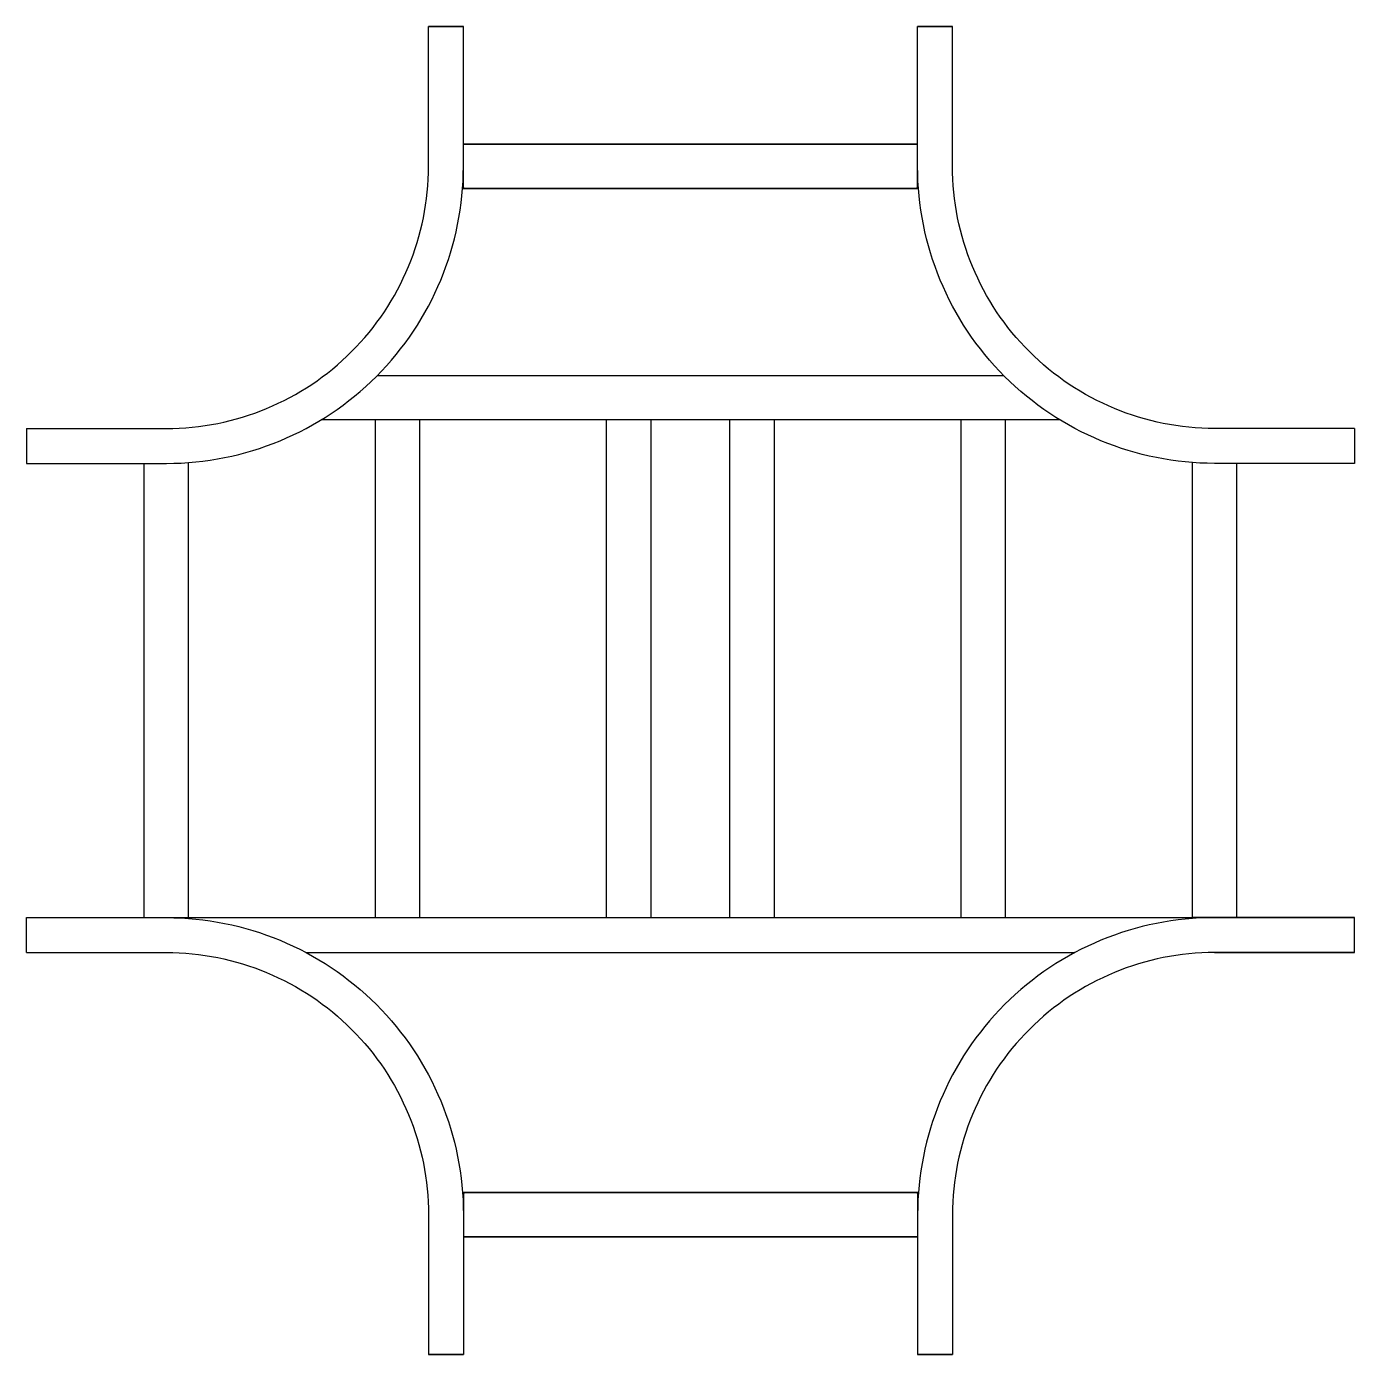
# Model space of a CAD drawing. Header units: millimetres. Extents: x -431 to 431, y -261 to 601.
import ezdxf

# ---------------------------------------------------------------- set-up
doc = ezdxf.new("R2010")
doc.units = ezdxf.units.MM

msp = doc.modelspace()

# ---------------------------------------------------------------- linework, layer by layer
at = {"color": 118, "linetype": 'ByBlock', "lineweight": -2, "true_color": 0x0c642f}
for p, q in [((147.33, 524.39), (-147.33, 524.39)), ((-147.33, 524.39), (147.33, 524.39)), ((-147.87, 495.61), (147.12, 495.61)), ((147.87, 495.61), (-147.12, 495.61)), ((-204.39, 22.67), (-204.39, 345.61)), ((-175.61, 22.88), (-175.61, 345.61)), ((-54.39, 22.67), (-54.39, 345.61)), ((-25.61, 22.88), (-25.61, 345.61)), ((25.61, 22.88), (25.61, 345.61)), ((54.39, 22.67), (54.39, 345.61)), ((175.61, 22.88), (175.61, 345.61)), ((204.39, 22.67), (204.39, 345.61)), ((-354.39, 22.67), (-354.39, 317.33)), ((-325.61, 22.88), (-325.61, 317.87)), ((325.61, 22.88), (325.61, 317.87)), ((354.39, 22.67), (354.39, 317.33)), ((-147.87, -155.61), (147.12, -155.61)), ((147.87, -155.61), (-147.12, -155.61)), ((147.33, -184.39), (-147.33, -184.39)), ((-147.33, -184.39), (147.33, -184.39))]:
    msp.add_line(p, q, dxfattribs=at)
at = {"color": 118, "true_color": 0x0c642f}
for p, q in [((-430.67, 22.67), (430.67, 22.67)), ((-430.67, 0), (-340, 0)), ((-249.33, 0), (249.33, 0)), ((340, 0), (430.67, 0))]:
    msp.add_line(p, q, dxfattribs=at)
at = {"color": 118, "linetype": 'ByBlock', "lineweight": -2, "true_color": 0x0c642f}
for points in [[(-430.67, 340), (-340, 340, 0.414214), (-170, 510), (-170, 600.67)], [(-430.67, 317.33), (-340, 317.33, 0.414214), (-147.33, 510), (-147.33, 600.67)], [(-147.12, 495.61, -0.007385), (-147.33, 510), (-147.33, 600.67)], [(147.12, 495.61, 0.007385), (147.33, 510), (147.33, 600.67)], [(430.67, 317.33), (340, 317.33, -0.414214), (147.33, 510), (147.33, 600.67)], [(430.67, 340), (340, 340, -0.414214), (170, 510), (170, 600.67)], [(-430.67, 22.67), (-340, 22.67, 0.007385), (-325.61, 22.88, 0.007385)], [(-430.67, 22.67), (-340, 22.67, -0.414214), (-147.33, -170), (-147.33, -260.67)], [(430.67, 22.67), (340, 22.67, 0.414214), (147.33, -170), (147.33, -260.67)], [(430.67, 22.67), (340, 22.67, -0.007385), (325.61, 22.88, -0.007385)], [(-430.67, 0), (-340, 0, -0.414214), (-170, -170), (-170, -260.67)], [(430.67, 0), (340, 0, 0.414214), (170, -170), (170, -260.67)], [(-147.12, -155.61, 0.007385), (-147.33, -170), (-147.33, -260.67)], [(147.12, -155.61, -0.007385), (147.33, -170), (147.33, -260.67)]]:
    msp.add_lwpolyline(points, format="xyb", dxfattribs=at)
for points in [[(-170, 600.67), (-147.33, 600.67)], [(-170, 510), (-170, 600.67)], [(-147.33, 600.67), (-170, 600.67)], [(147.33, 600.67), (170, 600.67)], [(170, 600.67), (147.33, 600.67)], [(170, 510), (170, 600.67)], [(-430.67, 340), (-430.67, 317.33)], [(430.67, 340), (430.67, 317.33)], [(-430.67, 0), (-430.67, 22.67)], [(430.67, 0), (430.67, 22.67)], [(-430.67, 0), (-340, 0)], [(430.67, 0), (340, 0)], [(-170, -170), (-170, -260.67)], [(170, -170), (170, -260.67)], [(-170, -260.67), (-147.33, -260.67)], [(-147.33, -260.67), (-170, -260.67)], [(147.33, -260.67), (170, -260.67)], [(170, -260.67), (147.33, -260.67)]]:
    msp.add_lwpolyline(points, dxfattribs=at)
at = {"color": 118, "true_color": 0x0c642f}
for points in [[(-203.14, 374.39), (203.14, 374.39)], [(239.52, 345.61), (-239.52, 345.61)]]:
    msp.add_lwpolyline(points, dxfattribs=at)

doc.saveas('drawing.dxf')
